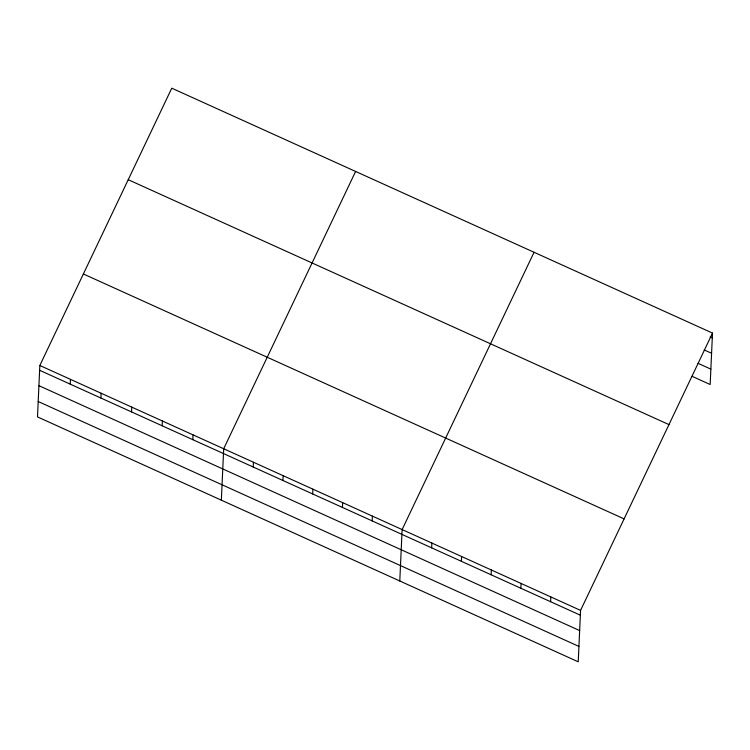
<?xml version="1.0" encoding="UTF-8"?>
<svg xmlns="http://www.w3.org/2000/svg" width="750" height="750" viewBox="0 0 750 750"><rect width="100%" height="100%" fill="white"/><g stroke="black" fill="none" stroke-linecap="round" stroke-linejoin="round"><path stroke-width="1.12" d="M39.834 365.484L37.5 416.906L578.231 661.809L580.566 610.397L712.5 333.094L171.769 88.191L39.834 365.484L580.566 610.397M70.256 384.169L70.472 379.369M100.903 398.044L101.119 393.244M131.541 411.919L131.756 407.119M162.188 425.803L162.403 421.003M192.825 439.678L193.041 434.878M221.353 500.175L223.688 448.753L355.613 171.459M253.209 467.025L253.425 462.225M282.947 480.497L283.163 475.697M312.684 493.969L312.909 489.169M342.431 507.431L342.647 502.631M372.169 520.903L372.384 516.103M399.788 580.997L402.122 529.575L534.056 252.272M431.653 547.847L431.869 543.047M461.391 561.309L461.606 556.519M491.128 574.781L491.344 569.981M520.866 588.253L521.091 583.453M550.613 601.725L550.828 596.925M712.5 333.094L710.166 384.516L692.109 376.331M710.156 336.928L712.284 337.894M704.147 349.913L711.581 353.278M698.119 363.356L710.859 369.131M128.231 179.7L668.962 424.603M83.372 273.975L624.103 518.888M39.619 370.284L580.35 615.197M38.916 385.669L579.656 630.581M38.203 401.522L578.934 646.425"/></g></svg>
